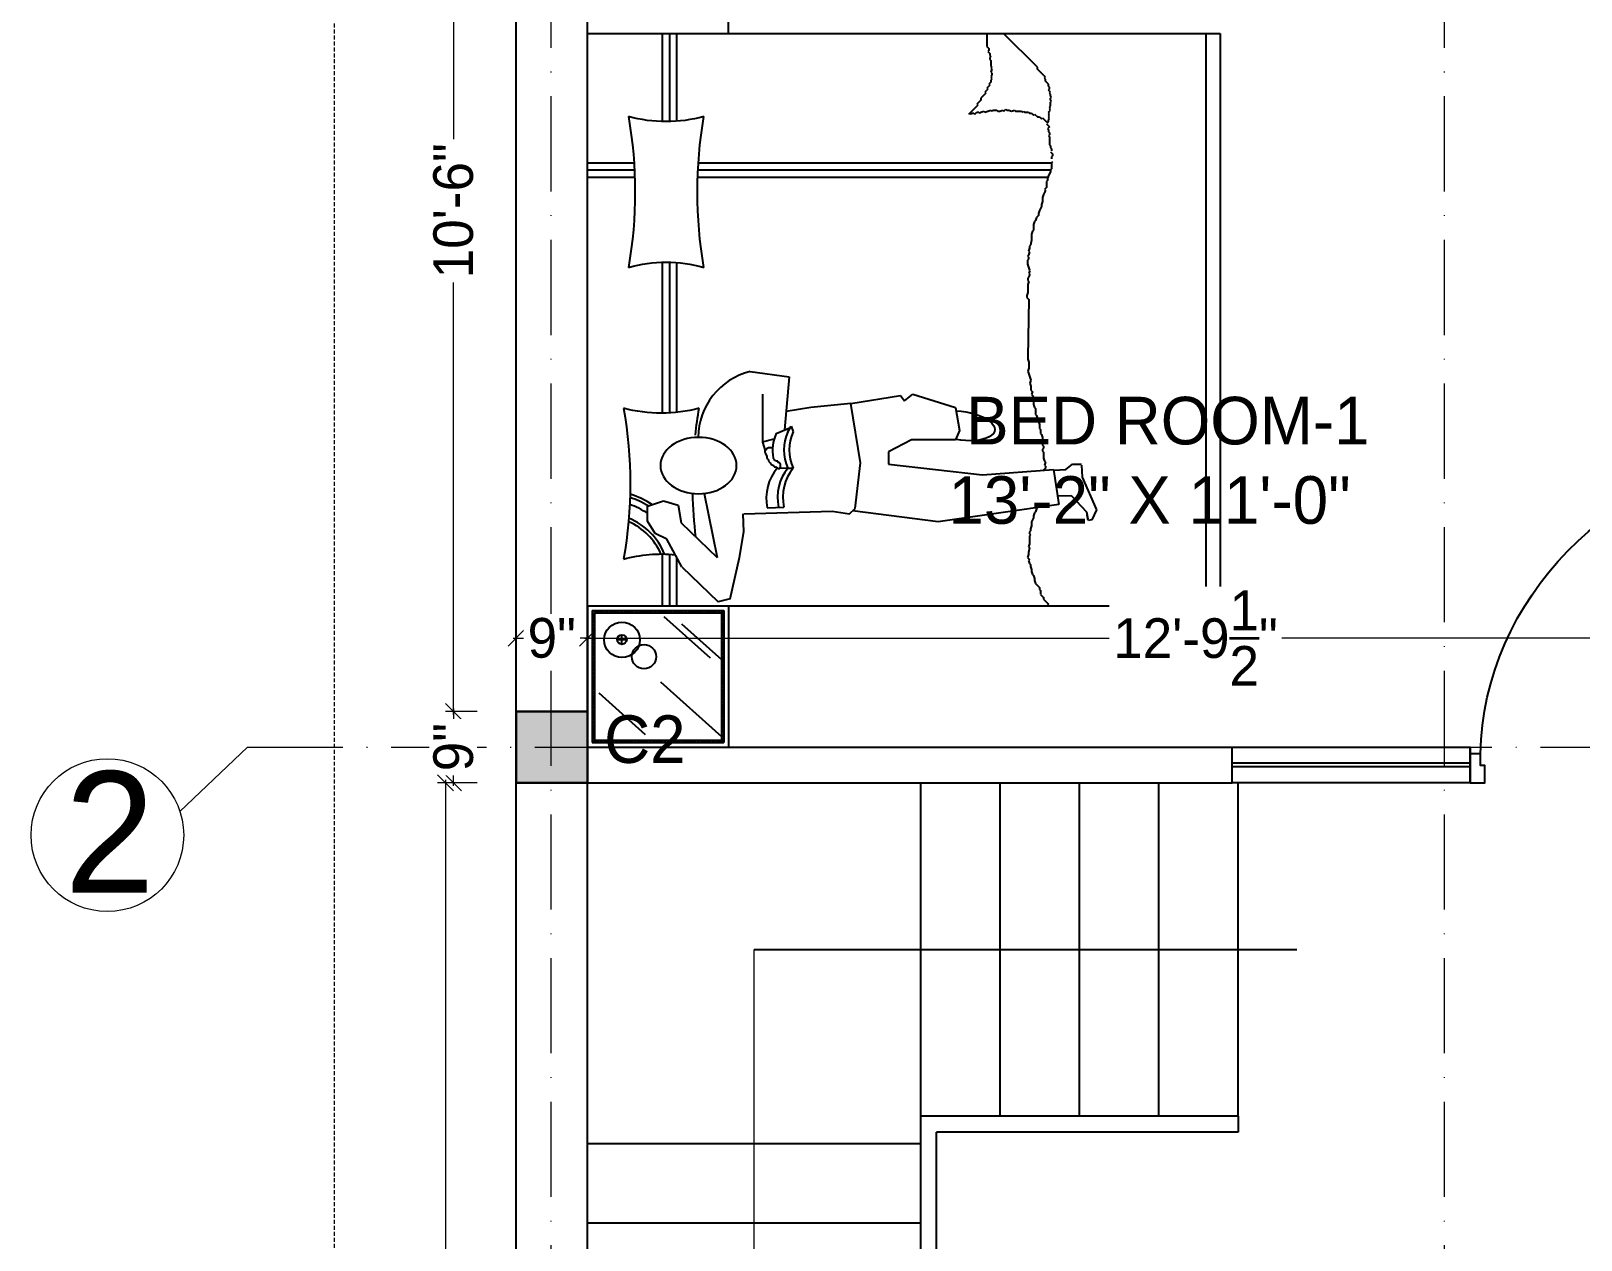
# Model space of a CAD drawing. Header units: millimetres. Extents: x -6808 to 215771, y -89660 to -16303.
# Drawn here: x 91790.1 to 91985.4, y -54042.7 to -53890.4 of the extents above; entities that cross this region are included whole.
import ezdxf

# ---------------------------------------------------------------- set-up
doc = ezdxf.new("R2010")
doc.units = ezdxf.units.MM
doc.header["$PDMODE"] = 35
doc.linetypes.add('ACAD_ISO10W100', pattern=[18, 12, -3, 0, -3])
doc.linetypes.add('DASHED', pattern=[0.75, 0.5, -0.25])
doc.layers.get('0').update_dxf_attribs({"color": 8})
for name, color, linetype, lineweight in [('col.center', 5, 'ACAD_ISO10W100', 15), ('column', 5, 'Continuous', 30), ('wall', 7, 'Continuous', 35)]:
    doc.layers.add(name, color=color, linetype=linetype, lineweight=lineweight)
doc.layers.add('NET 01', color=8, linetype='Continuous')
doc.styles.add('SAJ', font='eurr____.ttf')
doc.dimstyles.new('SAJ', dxfattribs={"dimtxt": 5, "dimasz": 2, "dimexe": 1, "dimexo": 1, "dimgap": 0.09375, "dimtad": 0, "dimdec": 1, "dimzin": 0, "dimdsep": 46, "dimlunit": 4, "dimtxsty": 'SAJ', "dimblk": 'OBLIQUE', "dimcen": 0.125, "dimdle": 0.375, "dimadec": 0, "dimazin": 0, "dimtfac": 1, "dimtdec": 1, "dimtofl": 0, "dimtmove": 0, "dimatfit": 3, "dimldrblk": 'OBLIQUE', "dimfxl": 1, "dimtolj": 1, "dimtzin": 0, "dimlwd": 5, "dimlwe": 5, "dimarcsym": 1})

# ---------------------------------------------------------------- blocks, each defined once
blk = doc.blocks.new('_Oblique')
at = {"color": 0, "linetype": 'ByBlock', "lineweight": -2}
blk.add_line((-0.5, -0.5), (0.5, 0.5), dxfattribs=at)
blk = doc.blocks.new('*D2170')
at = {"color": 0, "linetype": 'DASHED', "lineweight": 5, "transparency": 16777216}
for p, q in [((91850.19, -53841.1), (91827.26, -53841.1)), ((91828.26, -53840.72), (91828.26, -54072.13)), ((91828.26, -54321.47), (91828.26, -54090.07)), ((91850.19, -54321.1), (91827.26, -54321.1))]:
    blk.add_line(p, q, dxfattribs=at)
at = {"layer": 'Defpoints', "color": 0, "transparency": 16777216}
for p in [(91851.19, -53841.1), (91828.26, -54321.1), (91851.19, -54321.1)]:
    blk.add_point(p, dxfattribs=at)
at = {"color": 0, "lineweight": 5, "transparency": 16777216, "xscale": 2, "yscale": 2, "zscale": 2}
for p, rotation in [((91828.26, -53841.1), 90), ((91828.26, -54321.1), 270)]:
    blk.add_blockref('_Oblique', p, dxfattribs=dict(at, rotation=rotation))
at = {"color": 0, "transparency": 16777216, "insert": (91828.26, -54081.1), "char_height": 12, "attachment_point": 5, "rotation": 90, "style": 'SAJ'}
blk.add_mtext("\\A1;40'", dxfattribs=at)
blk = doc.blocks.new('QEWFWE')
at = {"layer": 'NET 01'}
for p, q in [((238503.45, 15011.85), (238503.45, 15015.77)), ((238503.45, 15015.77), (238505.41, 15015.77)), ((238503.98, 15015.77), (238503.98, 15011.85)), ((238503.98, 15011.85), (238503.45, 15011.85)), ((238503.45, 15011.85), (238503.45, 14988.32)), ((238503.98, 14988.32), (238503.98, 15011.85)), ((238503.45, 14988.32), (238503.45, 14984.4)), ((238503.98, 14988.32), (238503.45, 14988.32)), ((238503.98, 14984.4), (238503.98, 14988.32)), ((238503.45, 14984.4), (238503.98, 14984.4))]:
    blk.add_line(p, q, dxfattribs=at)
for points in [[(238503.45, 14984.4), (238502.4, 14984.4), (238502.4, 14981.4), (238503.9, 14981.4), (238503.9, 14982.9), (238503.9, 14983.2), (238503.45, 14983.2)], [(238536.02, 14984.4), (238537.07, 14984.4), (238537.07, 14981.4), (238535.57, 14981.4), (238535.57, 14982.9), (238535.57, 14983.2), (238536.02, 14983.2)]]:
    blk.add_lwpolyline(points, close=True, dxfattribs=at)
blk.add_ellipse((238504.18, 14985.62), major_axis=(-29.27, 13.54), ratio=0.925766, start_param=-2.718612, end_param=-1.204625, dxfattribs=at)
blk = doc.blocks.new('C222')
at = {"layer": 'column'}
blk.add_hatch(color=256, dxfattribs=at).paths.add_polyline_path([(93213.15, -54727.01), (93213.15, -54718.01), (93204.15, -54718.01), (93204.15, -54727.01)])
for p, q in [((93204.15, -54727.01), (93204.15, -54718.01)), ((93204.15, -54718.01), (93213.15, -54718.01)), ((93213.15, -54718.01), (93213.15, -54727.01)), ((93213.15, -54727.01), (93204.15, -54727.01))]:
    blk.add_line(p, q, dxfattribs=at)
blk = doc.blocks.new('*X398')
at = {"color": 0}
for p, q in [((221.8465, 124.1881), (221.8607, 124.2023)), ((221.8465, 124.1935), (221.8554, 124.2023)), ((221.8465, 124.1775), (221.8565, 124.1875)), ((221.8465, 124.1722), (221.8565, 124.1822)), ((221.8613, 124.1923), (221.8713, 124.2023)), ((221.8666, 124.1923), (221.8766, 124.2023)), ((221.8772, 124.1923), (221.8872, 124.2023)), ((221.8825, 124.1923), (221.8925, 124.2023)), ((221.8931, 124.1923), (221.9031, 124.2023)), ((221.8984, 124.1923), (221.9084, 124.2023)), ((221.9091, 124.1923), (221.9191, 124.2023)), ((221.9144, 124.1923), (221.9244, 124.2023)), ((221.925, 124.1923), (221.935, 124.2023)), ((221.9303, 124.1923), (221.9403, 124.2023)), ((221.9409, 124.1923), (221.9509, 124.2023)), ((221.9462, 124.1923), (221.9562, 124.2023)), ((221.9568, 124.1923), (221.9668, 124.2023)), ((221.9621, 124.1923), (221.9721, 124.2023)), ((221.9727, 124.1923), (221.9827, 124.2023)), ((221.978, 124.1923), (221.988, 124.2023)), ((221.9886, 124.1923), (221.9986, 124.2023)), ((221.9939, 124.1923), (222.0039, 124.2023)), ((222.0045, 124.1923), (222.0145, 124.2023)), ((222.0098, 124.1923), (222.0198, 124.2023)), ((222.0204, 124.1923), (222.0304, 124.2023)), ((222.0257, 124.1923), (222.0357, 124.2023)), ((222.0363, 124.1923), (222.0463, 124.2023)), ((222.0416, 124.1923), (222.0516, 124.2023)), ((222.0522, 124.1923), (222.0622, 124.2023)), ((222.0575, 124.1923), (222.0675, 124.2023)), ((222.0682, 124.1923), (222.0782, 124.2023)), ((222.0735, 124.1923), (222.0835, 124.2023)), ((222.0841, 124.1923), (222.0941, 124.2023)), ((222.0894, 124.1923), (222.0994, 124.2023)), ((222.1, 124.1923), (222.11, 124.2023)), ((222.1053, 124.1923), (222.1153, 124.2023)), ((222.1159, 124.1923), (222.1259, 124.2023)), ((222.1212, 124.1923), (222.1312, 124.2023)), ((222.1318, 124.1923), (222.1418, 124.2023)), ((222.1371, 124.1923), (222.1471, 124.2023)), ((222.1477, 124.1923), (222.1577, 124.2023)), ((222.153, 124.1923), (222.163, 124.2023)), ((222.1636, 124.1923), (222.1736, 124.2023)), ((222.1689, 124.1923), (222.1789, 124.2023)), ((222.1795, 124.1923), (222.1895, 124.2023)), ((222.1848, 124.1923), (222.1948, 124.2023)), ((222.1954, 124.1923), (222.2054, 124.2023)), ((222.2007, 124.1923), (222.2107, 124.2023)), ((222.2113, 124.1923), (222.2213, 124.2023)), ((222.2166, 124.1923), (222.2266, 124.2023)), ((222.2272, 124.1923), (222.2372, 124.2023)), ((222.2326, 124.1923), (222.2426, 124.2023)), ((222.2432, 124.1923), (222.2532, 124.2023)), ((222.2485, 124.1923), (222.2585, 124.2023)), ((222.2591, 124.1923), (222.2691, 124.2023)), ((222.2644, 124.1923), (222.2744, 124.2023)), ((222.275, 124.1923), (222.285, 124.2023)), ((222.2803, 124.1923), (222.2903, 124.2023)), ((222.2909, 124.1923), (222.3009, 124.2023)), ((222.2962, 124.1923), (222.3062, 124.2023)), ((222.3068, 124.1923), (222.3168, 124.2023)), ((222.3121, 124.1923), (222.3221, 124.2023)), ((222.3227, 124.1923), (222.3327, 124.2023)), ((222.328, 124.1923), (222.338, 124.2023)), ((222.3386, 124.1923), (222.3486, 124.2023)), ((222.3439, 124.1923), (222.3539, 124.2023)), ((222.3545, 124.1923), (222.3645, 124.2023)), ((222.3598, 124.1923), (222.3698, 124.2023)), ((222.3704, 124.1923), (222.3804, 124.2023)), ((222.3757, 124.1923), (222.3857, 124.2023)), ((222.3863, 124.1923), (222.3963, 124.2023)), ((222.3917, 124.1923), (222.4017, 124.2023)), ((222.3965, 124.1866), (222.4065, 124.1966)), ((222.3965, 124.1813), (222.4065, 124.1913)), ((222.3965, 124.1707), (222.4065, 124.1807)), ((222.3965, 124.1654), (222.4065, 124.1754)), ((221.8465, 124.1616), (221.8565, 124.1716)), ((221.8465, 124.1563), (221.8565, 124.1663)), ((221.8465, 124.1457), (221.8565, 124.1557)), ((221.8465, 124.1404), (221.8565, 124.1504)), ((221.8465, 124.1298), (221.8565, 124.1398)), ((221.8465, 124.1245), (221.8565, 124.1345)), ((221.8465, 124.1139), (221.8565, 124.1239)), ((221.8465, 124.1086), (221.8565, 124.1186)), ((222.3965, 124.1548), (222.4065, 124.1648)), ((222.3965, 124.1495), (222.4065, 124.1595)), ((222.3965, 124.1389), (222.4065, 124.1489)), ((222.3965, 124.1336), (222.4065, 124.1436)), ((222.3965, 124.123), (222.4065, 124.133)), ((222.3965, 124.1177), (222.4065, 124.1277)), ((222.3965, 124.1071), (222.4065, 124.1171)), ((222.3965, 124.1018), (222.4065, 124.1118)), ((221.8465, 124.098), (221.8565, 124.108)), ((221.8465, 124.0927), (221.8565, 124.1027)), ((221.8465, 124.0821), (221.8565, 124.0921)), ((221.8465, 124.0768), (221.8565, 124.0868)), ((221.8465, 124.0662), (221.8565, 124.0762)), ((221.8465, 124.0609), (221.8565, 124.0709)), ((221.8465, 124.0503), (221.8565, 124.0603)), ((221.8465, 124.045), (221.8565, 124.055)), ((221.8465, 124.0344), (221.8565, 124.0444)), ((222.3965, 124.0911), (222.4065, 124.1011)), ((222.3965, 124.0858), (222.4065, 124.0958)), ((222.3965, 124.0752), (222.4065, 124.0852)), ((222.3965, 124.0699), (222.4065, 124.0799)), ((222.3965, 124.0593), (222.4065, 124.0693)), ((222.3965, 124.054), (222.4065, 124.064)), ((222.3965, 124.0434), (222.4065, 124.0534)), ((222.3965, 124.0381), (222.4065, 124.0481)), ((221.8465, 124.029), (221.8565, 124.039)), ((221.8465, 124.0184), (221.8565, 124.0284)), ((221.8465, 124.0131), (221.8565, 124.0231)), ((221.8465, 124.0025), (221.8565, 124.0125)), ((221.8465, 123.9972), (221.8565, 124.0072)), ((221.8465, 123.9866), (221.8565, 123.9966)), ((221.8465, 123.9813), (221.8565, 123.9913)), ((221.8465, 123.9707), (221.8565, 123.9807)), ((222.3965, 124.0275), (222.4065, 124.0375)), ((222.3965, 124.0222), (222.4065, 124.0322)), ((222.3965, 124.0116), (222.4065, 124.0216)), ((222.3965, 124.0063), (222.4065, 124.0163)), ((222.3965, 123.9957), (222.4065, 124.0057)), ((222.3965, 123.9904), (222.4065, 124.0004)), ((222.3965, 123.9798), (222.4065, 123.9898)), ((222.3965, 123.9745), (222.4065, 123.9845)), ((221.8465, 123.9654), (221.8565, 123.9754)), ((221.8465, 123.9548), (221.8565, 123.9648)), ((221.8465, 123.9495), (221.8565, 123.9595)), ((221.8465, 123.9389), (221.8565, 123.9489)), ((221.8465, 123.9336), (221.8565, 123.9436)), ((221.8465, 123.923), (221.8565, 123.933)), ((221.8465, 123.9177), (221.8565, 123.9277)), ((221.8465, 123.9071), (221.8565, 123.9171)), ((221.8465, 123.9018), (221.8565, 123.9118)), ((222.3965, 123.9639), (222.4065, 123.9739)), ((222.3965, 123.9586), (222.4065, 123.9686)), ((222.3965, 123.948), (222.4065, 123.958)), ((222.3965, 123.9427), (222.4065, 123.9527)), ((222.3965, 123.932), (222.4065, 123.942)), ((222.3965, 123.9267), (222.4065, 123.9367)), ((222.3965, 123.9161), (222.4065, 123.9261)), ((222.3965, 123.9108), (222.4065, 123.9208)), ((221.8465, 123.8912), (221.8565, 123.9012)), ((221.8465, 123.8859), (221.8565, 123.8959)), ((221.8465, 123.8753), (221.8565, 123.8853)), ((221.8465, 123.8699), (221.8565, 123.8799)), ((221.8465, 123.8593), (221.8565, 123.8693)), ((221.8465, 123.854), (221.8565, 123.864)), ((221.8465, 123.8434), (221.8565, 123.8534)), ((221.8465, 123.8381), (221.8565, 123.8481)), ((222.3965, 123.9002), (222.4065, 123.9102)), ((222.3965, 123.8949), (222.4065, 123.9049)), ((222.3965, 123.8843), (222.4065, 123.8943)), ((222.3965, 123.879), (222.4065, 123.889)), ((222.3965, 123.8684), (222.4065, 123.8784)), ((222.3965, 123.8631), (222.4065, 123.8731)), ((222.3965, 123.8525), (222.4065, 123.8625)), ((222.3965, 123.8472), (222.4065, 123.8572)), ((222.3965, 123.8366), (222.4065, 123.8466)), ((221.8465, 123.8275), (221.8565, 123.8375)), ((221.8465, 123.8222), (221.8565, 123.8322)), ((221.8465, 123.8116), (221.8565, 123.8216)), ((221.8465, 123.8063), (221.8565, 123.8163)), ((221.8465, 123.7957), (221.8565, 123.8057)), ((221.8465, 123.7904), (221.8565, 123.8004)), ((221.8465, 123.7798), (221.8565, 123.7898)), ((221.8465, 123.7745), (221.8565, 123.7845)), ((222.3965, 123.8313), (222.4065, 123.8413)), ((222.3965, 123.8207), (222.4065, 123.8307)), ((222.3965, 123.8154), (222.4065, 123.8254)), ((222.3965, 123.8048), (222.4065, 123.8148)), ((222.3965, 123.7995), (222.4065, 123.8095)), ((222.3965, 123.7889), (222.4065, 123.7989)), ((222.3965, 123.7836), (222.4065, 123.7936)), ((222.3965, 123.7729), (222.4065, 123.7829)), ((221.8465, 123.7639), (221.8565, 123.7739)), ((221.8465, 123.7586), (221.8565, 123.7686)), ((221.8465, 123.748), (221.8565, 123.758)), ((221.8465, 123.7427), (221.8565, 123.7527)), ((221.8465, 123.7321), (221.8565, 123.7421)), ((221.8465, 123.7268), (221.8565, 123.7368)), ((221.8465, 123.7162), (221.8565, 123.7262)), ((221.8465, 123.7109), (221.8565, 123.7209)), ((222.3965, 123.7676), (222.4065, 123.7776)), ((222.3965, 123.757), (222.4065, 123.767)), ((222.3965, 123.7517), (222.4065, 123.7617)), ((222.3965, 123.7411), (222.4065, 123.7511)), ((222.3965, 123.7358), (222.4065, 123.7458)), ((222.3965, 123.7252), (222.4065, 123.7352)), ((222.3965, 123.7199), (222.4065, 123.7299)), ((222.3965, 123.7093), (222.4065, 123.7193)), ((222.3965, 123.704), (222.4065, 123.714)), ((221.8465, 123.7002), (221.8565, 123.7102)), ((221.8465, 123.6949), (221.8565, 123.7049)), ((221.8465, 123.6843), (221.8565, 123.6943)), ((221.8465, 123.679), (221.8565, 123.689)), ((221.8465, 123.6684), (221.8565, 123.6784)), ((221.8465, 123.6631), (221.8565, 123.6731)), ((221.8465, 123.6525), (221.8565, 123.6625)), ((221.8465, 123.6472), (221.8565, 123.6572)), ((221.8523, 123.6423), (221.8623, 123.6523)), ((221.8576, 123.6423), (221.8676, 123.6523)), ((221.8682, 123.6423), (221.8782, 123.6523)), ((221.8735, 123.6423), (221.8835, 123.6523)), ((221.8841, 123.6423), (221.8941, 123.6523)), ((221.8894, 123.6423), (221.8994, 123.6523)), ((221.9, 123.6423), (221.91, 123.6523)), ((221.9053, 123.6423), (221.9153, 123.6523)), ((221.9159, 123.6423), (221.9259, 123.6523)), ((221.9212, 123.6423), (221.9312, 123.6523)), ((221.9318, 123.6423), (221.9418, 123.6523)), ((221.9371, 123.6423), (221.9471, 123.6523)), ((221.9477, 123.6423), (221.9577, 123.6523)), ((221.953, 123.6423), (221.963, 123.6523)), ((221.9636, 123.6423), (221.9736, 123.6523)), ((221.9689, 123.6423), (221.9789, 123.6523)), ((221.9795, 123.6423), (221.9895, 123.6523)), ((221.9848, 123.6423), (221.9948, 123.6523)), ((221.9954, 123.6423), (222.0054, 123.6523)), ((222.0008, 123.6423), (222.0108, 123.6523)), ((222.0114, 123.6423), (222.0214, 123.6523)), ((222.0167, 123.6423), (222.0267, 123.6523)), ((222.0273, 123.6423), (222.0373, 123.6523)), ((222.0326, 123.6423), (222.0426, 123.6523)), ((222.0432, 123.6423), (222.0532, 123.6523)), ((222.0485, 123.6423), (222.0585, 123.6523)), ((222.0591, 123.6423), (222.0691, 123.6523)), ((222.0644, 123.6423), (222.0744, 123.6523)), ((222.075, 123.6423), (222.085, 123.6523)), ((222.0803, 123.6423), (222.0903, 123.6523)), ((222.0909, 123.6423), (222.1009, 123.6523)), ((222.0962, 123.6423), (222.1062, 123.6523)), ((222.1068, 123.6423), (222.1168, 123.6523)), ((222.1121, 123.6423), (222.1221, 123.6523)), ((222.1227, 123.6423), (222.1327, 123.6523)), ((222.128, 123.6423), (222.138, 123.6523)), ((222.1386, 123.6423), (222.1486, 123.6523)), ((222.1439, 123.6423), (222.1539, 123.6523)), ((222.1545, 123.6423), (222.1645, 123.6523)), ((222.1599, 123.6423), (222.1699, 123.6523)), ((222.1705, 123.6423), (222.1805, 123.6523)), ((222.1758, 123.6423), (222.1858, 123.6523)), ((222.1864, 123.6423), (222.1964, 123.6523)), ((222.1917, 123.6423), (222.2017, 123.6523)), ((222.2023, 123.6423), (222.2123, 123.6523)), ((222.2076, 123.6423), (222.2176, 123.6523)), ((222.2182, 123.6423), (222.2282, 123.6523)), ((222.2235, 123.6423), (222.2335, 123.6523)), ((222.2341, 123.6423), (222.2441, 123.6523)), ((222.2394, 123.6423), (222.2494, 123.6523)), ((222.25, 123.6423), (222.26, 123.6523)), ((222.2553, 123.6423), (222.2653, 123.6523)), ((222.2659, 123.6423), (222.2759, 123.6523)), ((222.2712, 123.6423), (222.2812, 123.6523)), ((222.2818, 123.6423), (222.2918, 123.6523)), ((222.2871, 123.6423), (222.2971, 123.6523)), ((222.2977, 123.6423), (222.3077, 123.6523)), ((222.303, 123.6423), (222.313, 123.6523)), ((222.3136, 123.6423), (222.3236, 123.6523)), ((222.3189, 123.6423), (222.3289, 123.6523)), ((222.3296, 123.6423), (222.3396, 123.6523)), ((222.3349, 123.6423), (222.3449, 123.6523)), ((222.3455, 123.6423), (222.3555, 123.6523)), ((222.3508, 123.6423), (222.3608, 123.6523)), ((222.3614, 123.6423), (222.3714, 123.6523)), ((222.3667, 123.6423), (222.3767, 123.6523)), ((222.3773, 123.6423), (222.3873, 123.6523)), ((222.3826, 123.6423), (222.3926, 123.6523)), ((222.3932, 123.6423), (222.4065, 123.6557)), ((222.3965, 123.6934), (222.4065, 123.7034)), ((222.3965, 123.6881), (222.4065, 123.6981)), ((222.3965, 123.6775), (222.4065, 123.6875)), ((222.3965, 123.6722), (222.4065, 123.6822)), ((222.3965, 123.6616), (222.4065, 123.6716)), ((222.3965, 123.6563), (222.4065, 123.6663)), ((222.3985, 123.6423), (222.4065, 123.6504))]:
    blk.add_line(p, q, dxfattribs=at)
blk = doc.blocks.new('*D2201')
at = {"layer": 'Defpoints', "color": 0, "transparency": 16777216}
for p in [(91852.77, -53849.96), (91843.3, -53976.14), (91852.77, -53976.14)]:
    blk.add_point(p, dxfattribs=at)
at = {"layer": 'wall', "color": 0, "lineweight": 5, "transparency": 16777216}
for p, q in [((91846.3, -53849.96), (91842.3, -53849.96)), ((91843.3, -53849.58), (91843.3, -53905.76)), ((91843.3, -53976.51), (91843.3, -53920.33)), ((91846.3, -53976.14), (91842.3, -53976.14))]:
    blk.add_line(p, q, dxfattribs=at)
at = {"layer": 'wall', "color": 0, "lineweight": 5, "transparency": 16777216, "xscale": 2, "yscale": 2, "zscale": 2}
for p, rotation in [((91843.3, -53849.96), 90), ((91843.3, -53976.14), 270)]:
    blk.add_blockref('_Oblique', p, dxfattribs=dict(at, rotation=rotation))
at = {"layer": 'wall', "color": 0, "transparency": 16777216, "insert": (91843.3, -53913.05), "char_height": 5, "attachment_point": 5, "rotation": 90, "style": 'SAJ', "bg_fill": 3, "box_fill_scale": 1.1, "bg_fill_color": 256, "bg_fill_true_color": 13158600, "bg_fill_transparency": 0}
blk.add_mtext('\\A1;10\'-6"', dxfattribs=at)
blk = doc.blocks.new('*D2202')
at = {"layer": 'Defpoints', "color": 0, "transparency": 16777216}
for p in [(91851.19, -53976.14), (91851.19, -53985.14)]:
    blk.add_point(p, dxfattribs=at)
at = {"layer": 'wall', "color": 0, "lineweight": 5, "transparency": 16777216}
for p, q in [((91846.3, -53976.14), (91842.3, -53976.14)), ((91843.3, -53975.76), (91843.3, -53978.16)), ((91843.3, -53985.51), (91843.3, -53983.11)), ((91846.3, -53985.14), (91842.3, -53985.14))]:
    blk.add_line(p, q, dxfattribs=at)
at = {"layer": 'wall', "color": 0, "lineweight": 5, "transparency": 16777216, "xscale": 2, "yscale": 2, "zscale": 2}
for p, rotation in [((91843.3, -53976.14), 90), ((91843.3, -53985.14), 270)]:
    blk.add_blockref('_Oblique', p, dxfattribs=dict(at, rotation=rotation))
at = {"layer": 'wall', "color": 0, "transparency": 16777216, "insert": (91843.3, -53980.64), "char_height": 5, "attachment_point": 5, "rotation": 90, "style": 'SAJ', "bg_fill": 3, "box_fill_scale": 1.1, "bg_fill_color": 256, "bg_fill_true_color": 13158600, "bg_fill_transparency": 0}
blk.add_mtext('\\A1;9"', dxfattribs=at)
at = {"layer": 'Defpoints', "color": 0, "transparency": 16777216}
blk.add_point((91843.3, -53985.14), dxfattribs=at)
blk = doc.blocks.new('*D2203')
at = {"layer": 'Defpoints', "color": 0, "transparency": 16777216}
for p in [(91851.19, -53985.14), (91842.3, -54145.64), (91851.19, -54145.64)]:
    blk.add_point(p, dxfattribs=at)
at = {"layer": 'wall', "color": 0, "lineweight": 5, "transparency": 16777216}
for p, q in [((91842.3, -53984.76), (91842.3, -54056.29)), ((91845.3, -53985.14), (91841.3, -53985.14)), ((91842.3, -54146.01), (91842.3, -54074.48)), ((91845.3, -54145.64), (91841.3, -54145.64))]:
    blk.add_line(p, q, dxfattribs=at)
at = {"layer": 'wall', "color": 0, "lineweight": 5, "transparency": 16777216, "xscale": 2, "yscale": 2, "zscale": 2}
for p, rotation in [((91842.3, -53985.14), 90), ((91842.3, -54145.64), 270)]:
    blk.add_blockref('_Oblique', p, dxfattribs=dict(at, rotation=rotation))
at = {"layer": 'wall', "color": 0, "transparency": 16777216, "insert": (91842.3, -54065.39), "char_height": 5, "attachment_point": 5, "rotation": 90, "style": 'SAJ', "bg_fill": 3, "box_fill_scale": 1.1, "bg_fill_color": 256, "bg_fill_true_color": 13158600, "bg_fill_transparency": 0}
blk.add_mtext('\\A1;13\'-4{\\H1x;\\S1/2;}"', dxfattribs=at)
blk = doc.blocks.new('*D2221')
at = {"layer": 'Defpoints', "color": 0, "transparency": 16777216}
for p in [(91851.19, -53976.14), (91860.19, -53976.14)]:
    blk.add_point(p, dxfattribs=at)
at = {"layer": 'wall', "color": 0, "lineweight": 5, "transparency": 16777216}
for p, q in [((91850.81, -53966.9), (91853.22, -53966.9)), ((91851.19, -53969.9), (91851.19, -53965.9)), ((91860.56, -53966.9), (91858.16, -53966.9)), ((91860.19, -53969.9), (91860.19, -53965.9))]:
    blk.add_line(p, q, dxfattribs=at)
at = {"layer": 'wall', "color": 0, "lineweight": 5, "transparency": 16777216, "xscale": 2, "yscale": 2, "zscale": 2, "rotation": 180}
blk.add_blockref('_Oblique', (91851.19, -53966.9), dxfattribs=at)
at = {"layer": 'wall', "color": 0, "lineweight": 5, "transparency": 16777216, "xscale": 2, "yscale": 2, "zscale": 2}
blk.add_blockref('_Oblique', (91860.19, -53966.9), dxfattribs=at)
at = {"layer": 'wall', "color": 0, "transparency": 16777216, "insert": (91855.69, -53966.9), "char_height": 5, "attachment_point": 5, "style": 'SAJ', "bg_fill": 3, "box_fill_scale": 1.1, "bg_fill_color": 256, "bg_fill_true_color": 13158600, "bg_fill_transparency": 0}
blk.add_mtext('\\A1;9"', dxfattribs=at)
at = {"layer": 'Defpoints', "color": 0, "transparency": 16777216}
blk.add_point((91860.19, -53966.9), dxfattribs=at)
blk = doc.blocks.new('*D2222')
at = {"layer": 'Defpoints', "color": 0, "transparency": 16777216}
for p in [(92013.44, -53966.9), (91860.19, -53976.14), (92013.44, -53976.14)]:
    blk.add_point(p, dxfattribs=at)
at = {"layer": 'wall', "color": 0, "lineweight": 5, "transparency": 16777216}
for p, q in [((91859.81, -53966.9), (91927.72, -53966.9)), ((91860.19, -53969.9), (91860.19, -53965.9)), ((92013.81, -53966.9), (91945.91, -53966.9)), ((92013.44, -53969.9), (92013.44, -53965.9))]:
    blk.add_line(p, q, dxfattribs=at)
at = {"layer": 'wall', "color": 0, "lineweight": 5, "transparency": 16777216, "xscale": 2, "yscale": 2, "zscale": 2, "rotation": 180}
blk.add_blockref('_Oblique', (91860.19, -53966.9), dxfattribs=at)
at = {"layer": 'wall', "color": 0, "lineweight": 5, "transparency": 16777216, "xscale": 2, "yscale": 2, "zscale": 2}
blk.add_blockref('_Oblique', (92013.44, -53966.9), dxfattribs=at)
at = {"layer": 'wall', "color": 0, "transparency": 16777216, "insert": (91936.81, -53966.9), "char_height": 5, "attachment_point": 5, "style": 'SAJ', "bg_fill": 3, "box_fill_scale": 1.1, "bg_fill_color": 256, "bg_fill_true_color": 13158600, "bg_fill_transparency": 0}
blk.add_mtext('\\A1;12\'-9{\\H1x;\\S1/2;}"', dxfattribs=at)

msp = doc.modelspace()

# ---------------------------------------------------------------- linework, layer by layer
for p, q in [((91851.19, -54321.1), (91851.19, -53841.1)), ((91860.19, -54312.1), (91860.19, -53848.635)), ((91860.19, -53980.635), (91941.44, -53980.635)), ((91941.44, -53985.135), (91941.44, -53980.635)), ((91971.44, -53985.135), (91971.44, -53980.635)), ((91860.19, -53985.135), (91941.44, -53985.135)), ((91902.19, -54027.135), (91902.19, -53985.135)), ((91912.19, -54027.135), (91912.19, -53985.135)), ((91922.19, -54027.135), (91922.19, -53985.135)), ((91932.19, -54027.135), (91932.19, -53985.135)), ((91942.19, -54027.135), (91942.19, -53985.135)), ((91881.19, -54006.135), (91949.582, -54006.135)), ((91902.19, -54103.635), (91902.19, -54027.135)), ((91942.19, -54027.135), (91902.19, -54027.135)), ((91942.19, -54027.135), (91942.19, -54029.135)), ((91904.19, -54101.635), (91904.19, -54029.135)), ((91942.19, -54029.135), (91904.19, -54029.135)), ((91902.19, -54030.635), (91860.19, -54030.635)), ((91902.19, -54040.635), (91860.19, -54040.635))]:
    msp.add_line(p, q)
at = {"color": 22, "lineweight": 25}
msp.add_line((91860.19, -53890.698), (91860.19, -53872.909), dxfattribs=at)
at = {"color": 27, "lineweight": 25, "true_color": 0x834a26}
for p, q in [((91877.979, -53890.698), (91877.979, -53872.909)), ((91860.19, -53890.698), (91939.921, -53890.698)), ((91860.19, -53962.845), (91860.19, -53890.698)), ((91860.19, -53890.698), (91877.979, -53890.698)), ((91869.613, -53890.698), (91869.613, -53901.812)), ((91870.519, -53890.698), (91870.519, -53901.815)), ((91871.425, -53890.698), (91871.425, -53901.771)), ((91860.19, -53962.845), (91877.979, -53962.845)), ((91860.783, -53963.438), (91860.783, -53980.042)), ((91860.783, -53963.438), (91877.386, -53963.438)), ((91877.386, -53963.438), (91877.386, -53980.042)), ((91877.979, -53962.845), (91877.979, -53980.635)), ((91861.079, -53963.735), (91861.079, -53979.746)), ((91861.079, -53963.735), (91877.09, -53963.735)), ((91869.811, -53964.159), (91875.657, -53969.384)), ((91872.057, -53965.094), (91877.09, -53969.593)), ((91877.09, -53963.735), (91877.09, -53979.746)), ((91863.947, -53967.063), (91865.133, -53967.063)), ((91864.518, -53967.687), (91864.518, -53966.501)), ((91869.392, -53972.416), (91877.09, -53979.297)), ((91861.604, -53973.816), (91867.449, -53979.041)), ((91860.19, -53980.635), (91877.979, -53980.635)), ((91860.783, -53980.042), (91877.386, -53980.042)), ((91861.079, -53979.746), (91877.09, -53979.746))]:
    msp.add_line(p, q, dxfattribs=at)
at = {"color": 27, "ltscale": 50, "true_color": 0x834a26}
for p, q in [((91910.515, -53890.698), (91910.514, -53892.095)), ((91916.902, -53894.974), (91912.626, -53890.698)), ((91938.11, -53890.698), (91938.11, -53962.845)), ((91939.921, -53890.698), (91939.921, -53962.845)), ((91910.514, -53892.095), (91910.514, -53892.345)), ((91910.514, -53892.345), (91910.765, -53892.596)), ((91910.765, -53892.846), (91910.639, -53892.972)), ((91910.639, -53892.972), (91910.89, -53893.222)), ((91910.765, -53892.596), (91910.765, -53892.846)), ((91910.89, -53893.222), (91910.89, -53893.473)), ((91910.89, -53893.473), (91911.015, -53893.598)), ((91911.015, -53893.598), (91910.89, -53893.723)), ((91910.89, -53893.723), (91910.89, -53893.974)), ((91910.89, -53893.974), (91911.015, -53894.099)), ((91911.14, -53894.976), (91911.014, -53895.101)), ((91911.014, -53895.101), (91911.14, -53895.226)), ((91911.14, -53895.226), (91911.014, -53895.602)), ((91911.015, -53894.099), (91911.015, -53894.6)), ((91911.015, -53894.6), (91911.015, -53894.851)), ((91911.015, -53894.851), (91911.14, -53894.976)), ((91916.902, -53895.225), (91916.902, -53894.974)), ((91917.904, -53896.227), (91916.902, -53895.225)), ((91910.889, -53897.231), (91910.513, -53897.607)), ((91911.014, -53896.855), (91910.763, -53897.105)), ((91910.763, -53897.105), (91910.889, -53897.231)), ((91911.014, -53895.602), (91911.14, -53895.727)), ((91911.14, -53895.978), (91911.014, -53896.103)), ((91911.014, -53896.103), (91911.139, -53896.228)), ((91911.139, -53896.228), (91911.014, -53896.354)), ((91911.014, -53896.354), (91911.139, -53896.479)), ((91911.139, -53896.479), (91911.014, -53896.604)), ((91911.014, -53896.604), (91911.014, -53896.855)), ((91911.14, -53895.727), (91911.14, -53895.978)), ((91917.779, -53896.352), (91917.904, -53896.227)), ((91917.904, -53896.477), (91917.779, -53896.352)), ((91917.904, -53896.728), (91917.904, -53896.477)), ((91918.279, -53897.103), (91917.904, -53896.728)), ((91918.279, -53897.354), (91918.279, -53897.103)), ((91909.761, -53899.11), (91909.26, -53899.611)), ((91910.387, -53898.233), (91909.761, -53898.859)), ((91909.761, -53898.859), (91909.761, -53899.11)), ((91910.638, -53897.732), (91910.262, -53898.108)), ((91910.262, -53898.108), (91910.387, -53898.233)), ((91910.513, -53897.607), (91910.638, -53897.732)), ((91918.405, -53897.479), (91918.279, -53897.354)), ((91918.279, -53897.855), (91918.405, -53897.73)), ((91918.53, -53898.106), (91918.279, -53897.855)), ((91918.404, -53898.231), (91918.53, -53898.106)), ((91918.53, -53898.356), (91918.404, -53898.231)), ((91918.405, -53897.73), (91918.405, -53897.479)), ((91918.529, -53899.108), (91918.53, -53898.857)), ((91918.655, -53899.233), (91918.529, -53899.108)), ((91918.53, -53898.607), (91918.53, -53898.356)), ((91918.655, -53898.732), (91918.53, -53898.607)), ((91918.53, -53898.857), (91918.655, -53898.732)), ((91909.385, -53899.736), (91908.257, -53900.864)), ((91908.257, -53900.864), (91908.382, -53900.739)), ((91908.382, -53900.739), (91908.508, -53900.864)), ((91908.508, -53900.864), (91908.633, -53900.739)), ((91908.633, -53900.739), (91908.884, -53900.739)), ((91908.884, -53900.739), (91909.009, -53900.864)), ((91909.009, -53900.864), (91909.259, -53900.613)), ((91909.259, -53900.613), (91909.51, -53900.613)), ((91909.26, -53899.611), (91909.385, -53899.736)), ((91909.51, -53900.613), (91909.635, -53900.738)), ((91909.635, -53900.738), (91909.76, -53900.613)), ((91909.76, -53900.613), (91910.136, -53900.488)), ((91910.136, -53900.488), (91910.261, -53900.613)), ((91910.261, -53900.613), (91911.013, -53900.362)), ((91911.013, -53900.362), (91911.138, -53900.487)), ((91911.138, -53900.487), (91911.264, -53900.362)), ((91911.264, -53900.362), (91911.765, -53900.362)), ((91911.765, -53900.362), (91911.89, -53900.487)), ((91911.89, -53900.487), (91912.141, -53900.487)), ((91912.141, -53900.487), (91912.516, -53900.362)), ((91912.516, -53900.362), (91912.642, -53900.487)), ((91912.642, -53900.487), (91912.892, -53900.236)), ((91912.892, -53900.236), (91913.017, -53900.362)), ((91913.017, -53900.362), (91913.268, -53900.362)), ((91913.268, -53900.362), (91913.644, -53900.487)), ((91913.644, -53900.487), (91914.02, -53900.361)), ((91914.02, -53900.361), (91914.145, -53900.487)), ((91914.145, -53900.487), (91914.646, -53900.487)), ((91914.646, -53900.487), (91914.896, -53900.487)), ((91914.896, -53900.487), (91915.022, -53900.612)), ((91915.022, -53900.612), (91915.147, -53900.486)), ((91915.147, -53900.486), (91915.272, -53900.612)), ((91915.272, -53900.612), (91915.773, -53900.612)), ((91915.773, -53900.612), (91915.898, -53900.737)), ((91915.898, -53900.737), (91916.149, -53900.737)), ((91916.149, -53900.737), (91916.399, -53900.987)), ((91916.399, -53900.987), (91916.525, -53900.862)), ((91916.525, -53900.862), (91916.9, -53901.238)), ((91918.278, -53900.861), (91918.404, -53900.736)), ((91918.404, -53900.987), (91918.278, -53900.861)), ((91918.278, -53901.112), (91918.404, -53900.987)), ((91918.404, -53901.237), (91918.278, -53901.112)), ((91918.279, -53900.611), (91918.529, -53900.36)), ((91918.404, -53900.736), (91918.279, -53900.611)), ((91918.404, -53899.985), (91918.529, -53899.859)), ((91918.529, -53900.11), (91918.404, -53899.985)), ((91918.404, -53900.235), (91918.529, -53900.11)), ((91918.529, -53900.36), (91918.404, -53900.235)), ((91918.529, -53899.358), (91918.655, -53899.233)), ((91918.529, -53899.859), (91918.529, -53899.358)), ((91916.9, -53901.238), (91917.151, -53901.238)), ((91917.151, -53901.238), (91917.401, -53901.488)), ((91917.401, -53901.488), (91917.527, -53901.363)), ((91917.527, -53901.363), (91918.153, -53901.989)), ((91918.028, -53902.114), (91918.403, -53902.49)), ((91918.153, -53901.989), (91918.278, -53901.864)), ((91918.403, -53902.49), (91918.153, -53902.74)), ((91918.153, -53902.74), (91918.278, -53902.866)), ((91918.278, -53901.363), (91918.404, -53901.237)), ((91918.404, -53901.488), (91918.278, -53901.363)), ((91918.278, -53901.613), (91918.404, -53901.488)), ((91918.278, -53901.864), (91918.278, -53901.613)), ((91918.278, -53902.866), (91918.278, -53903.116)), ((91918.278, -53903.116), (91918.403, -53903.241)), ((91918.403, -53903.492), (91918.278, -53903.617)), ((91918.278, -53903.617), (91918.403, -53903.743)), ((91918.403, -53903.241), (91918.403, -53903.492)), ((91918.403, -53903.743), (91918.403, -53903.993)), ((91918.403, -53903.993), (91918.403, -53904.244)), ((91918.403, -53904.244), (91918.403, -53904.745)), ((91918.403, -53904.745), (91918.528, -53904.87)), ((91918.528, -53904.87), (91918.528, -53905.12)), ((91918.528, -53905.12), (91918.653, -53905.246)), ((91918.528, -53905.622), (91918.778, -53905.872)), ((91918.653, -53905.246), (91918.653, -53905.496)), ((91918.778, -53906.123), (91918.653, -53906.248)), ((91918.653, -53906.248), (91918.653, -53906.498)), ((91918.778, -53906.874), (91918.653, -53906.999)), ((91918.653, -53906.999), (91918.653, -53907.751)), ((91918.778, -53905.872), (91918.778, -53906.123)), ((91860.19, -53907.005), (91866.058, -53907.005)), ((91860.19, -53907.911), (91866.111, -53907.911)), ((91860.19, -53908.817), (91866.149, -53908.817)), ((91874.086, -53908.817), (91918.213, -53908.817)), ((91874.124, -53907.911), (91918.527, -53907.911)), ((91874.176, -53907.005), (91918.653, -53907.005)), ((91918.276, -53908.628), (91918.151, -53909.004)), ((91918.527, -53908.127), (91918.276, -53908.628)), ((91918.653, -53907.751), (91918.527, -53907.876)), ((91918.527, -53907.876), (91918.527, -53908.127)), ((91917.9, -53910.507), (91917.65, -53911.008)), ((91918.026, -53910.131), (91917.775, -53910.382)), ((91917.775, -53910.382), (91917.9, -53910.507)), ((91918.151, -53909.254), (91918.026, -53909.38)), ((91918.026, -53909.38), (91918.026, -53909.63)), ((91918.026, -53909.63), (91918.026, -53909.881)), ((91918.026, -53909.881), (91918.026, -53910.131)), ((91918.151, -53909.004), (91918.151, -53909.254)), ((91917.399, -53912.511), (91917.148, -53913.013)), ((91917.524, -53911.885), (91917.399, -53912.261)), ((91917.399, -53912.261), (91917.399, -53912.511)), ((91917.65, -53911.008), (91917.524, -53911.384)), ((91917.524, -53911.384), (91917.524, -53911.885)), ((91916.521, -53914.391), (91916.396, -53914.766)), ((91916.396, -53914.766), (91916.396, -53915.518)), ((91916.647, -53914.265), (91916.521, -53914.391)), ((91916.772, -53913.89), (91916.647, -53914.265)), ((91917.023, -53913.639), (91916.772, -53913.89)), ((91917.148, -53913.013), (91917.023, -53913.388)), ((91917.023, -53913.388), (91917.023, -53913.639)), ((91916.27, -53915.643), (91916.145, -53916.019)), ((91916.145, -53916.019), (91916.145, -53916.771)), ((91916.396, -53915.518), (91916.27, -53915.643)), ((91915.769, -53918.65), (91915.643, -53918.775)), ((91915.894, -53917.773), (91915.769, -53918.149)), ((91915.769, -53918.149), (91915.894, -53918.274)), ((91915.894, -53918.274), (91915.769, -53918.65)), ((91916.019, -53917.397), (91915.894, -53917.522)), ((91915.894, -53917.522), (91915.894, -53917.773)), ((91916.145, -53916.771), (91916.019, -53917.397)), ((91869.613, -53919.539), (91869.613, -53938.567)), ((91870.519, -53919.537), (91870.519, -53938.539)), ((91871.425, -53919.582), (91871.425, -53938.464)), ((91915.643, -53918.775), (91915.769, -53918.9)), ((91915.769, -53919.151), (91915.643, -53919.276)), ((91915.643, -53919.276), (91915.643, -53919.777)), ((91915.643, -53919.777), (91915.893, -53920.529)), ((91915.769, -53918.9), (91915.769, -53919.151)), ((91915.944, -53920.587), (91915.818, -53920.962)), ((91915.693, -53922.34), (91915.692, -53923.092)), ((91915.944, -53921.088), (91915.693, -53921.589)), ((91915.693, -53921.589), (91915.693, -53921.839)), ((91915.693, -53921.839), (91915.818, -53921.965)), ((91915.818, -53921.965), (91915.693, -53922.34)), ((91915.818, -53920.962), (91915.944, -53921.088)), ((91915.692, -53923.343), (91915.567, -53923.718)), ((91915.567, -53923.718), (91915.567, -53923.969)), ((91915.567, -53923.969), (91915.817, -53924.219)), ((91915.692, -53923.092), (91915.692, -53923.343)), ((91915.817, -53924.219), (91915.692, -53931.513)), ((91915.692, -53931.513), (91915.692, -53931.764)), ((91915.692, -53931.764), (91915.817, -53932.14)), ((91915.817, -53932.14), (91915.817, -53932.641)), ((91915.817, -53932.891), (91915.692, -53933.267)), ((91915.692, -53933.267), (91916.067, -53934.394)), ((91915.817, -53932.641), (91915.817, -53932.891)), ((91916.067, -53934.394), (91915.942, -53934.77)), ((91915.942, -53934.77), (91916.067, -53935.146)), ((91916.067, -53935.146), (91916.067, -53935.647)), ((91916.067, -53935.647), (91916.317, -53935.898)), ((91916.267, -53935.84), (91916.142, -53936.216)), ((91916.142, -53936.216), (91916.392, -53936.466)), ((91916.392, -53936.466), (91916.267, -53936.842)), ((91916.267, -53936.842), (91916.392, -53936.967)), ((91916.392, -53936.967), (91916.392, -53937.468)), ((91916.392, -53937.468), (91916.517, -53937.844)), ((91916.517, -53937.844), (91916.642, -53937.969)), ((91916.642, -53937.969), (91916.642, -53938.721)), ((91916.642, -53938.721), (91916.767, -53938.846)), ((91916.767, -53938.846), (91916.893, -53939.222)), ((91916.893, -53939.222), (91916.893, -53939.472)), ((91916.893, -53939.472), (91917.018, -53939.598)), ((91917.018, -53939.598), (91917.143, -53939.973)), ((91917.143, -53939.973), (91917.143, -53940.474)), ((91917.143, -53940.474), (91917.268, -53940.6)), ((91917.268, -53940.6), (91917.268, -53940.85)), ((91917.268, -53940.85), (91917.268, -53941.101)), ((91917.268, -53941.101), (91917.393, -53941.226)), ((91917.393, -53941.226), (91917.518, -53941.602)), ((91917.518, -53941.602), (91917.518, -53942.353)), ((91917.518, -53942.353), (91917.518, -53942.604)), ((91917.518, -53942.604), (91917.643, -53942.729)), ((91917.643, -53942.98), (91917.518, -53943.105)), ((91917.518, -53943.105), (91917.518, -53943.355)), ((91917.518, -53943.355), (91917.643, -53943.481)), ((91917.643, -53942.729), (91917.643, -53942.98)), ((91917.643, -53943.481), (91917.643, -53944.232)), ((91917.643, -53944.232), (91917.768, -53944.608)), ((91917.893, -53945.485), (91917.643, -53945.735)), ((91917.768, -53944.608), (91917.893, -53944.733)), ((91917.893, -53944.733), (91917.768, -53945.109)), ((91917.768, -53945.109), (91917.893, -53945.234)), ((91917.893, -53945.234), (91917.893, -53945.485)), ((91916.388, -53951.749), (91916.138, -53952.25)), ((91916.514, -53951.122), (91916.388, -53951.498)), ((91916.388, -53951.498), (91916.388, -53951.749)), ((91916.639, -53950.997), (91916.514, -53951.122)), ((91916.764, -53950.621), (91916.639, -53950.997)), ((91916.89, -53950.496), (91916.764, -53950.621)), ((91916.012, -53953.377), (91915.887, -53953.502)), ((91915.887, -53953.502), (91915.887, -53953.753)), ((91915.887, -53953.753), (91916.012, -53953.878)), ((91916.012, -53953.878), (91915.887, -53954.003)), ((91916.138, -53952.751), (91916.012, -53953.127)), ((91916.012, -53953.127), (91916.012, -53953.377)), ((91916.138, -53952.25), (91916.138, -53952.751)), ((91915.886, -53955.006), (91915.761, -53955.381)), ((91915.761, -53955.381), (91915.886, -53955.507)), ((91915.886, -53955.507), (91915.761, -53956.133)), ((91915.887, -53954.254), (91915.886, -53955.006)), ((91915.887, -53954.003), (91915.887, -53954.254)), ((91869.613, -53956.302), (91869.613, -53962.845)), ((91870.519, -53956.331), (91870.519, -53962.845)), ((91871.425, -53956.68), (91871.425, -53962.845)), ((91915.761, -53956.384), (91915.635, -53956.759)), ((91915.635, -53956.759), (91915.886, -53957.01)), ((91915.761, -53956.133), (91915.761, -53956.384)), ((91915.886, -53957.01), (91915.761, -53957.135)), ((91915.761, -53957.135), (91915.886, -53957.511)), ((91915.886, -53957.511), (91916.011, -53957.636)), ((91916.011, -53957.636), (91916.011, -53957.887)), ((91916.011, -53957.887), (91916.136, -53958.262)), ((91916.136, -53958.262), (91916.136, -53958.513)), ((91916.136, -53958.513), (91916.261, -53958.889)), ((91916.261, -53958.889), (91916.386, -53959.014)), ((91916.386, -53959.014), (91916.512, -53959.39)), ((91916.512, -53959.39), (91916.512, -53959.64)), ((91916.512, -53959.64), (91916.637, -53960.016)), ((91916.637, -53960.016), (91917.138, -53960.517)), ((91917.138, -53960.517), (91917.138, -53960.768)), ((91917.138, -53960.768), (91917.263, -53960.893)), ((91917.285, -53960.877), (91917.285, -53961.378)), ((91917.297, -53961.399), (91917.672, -53961.775)), ((91860.19, -53962.845), (91939.921, -53962.845)), ((91917.544, -53962.761), (91917.544, -53962.761)), ((91917.66, -53961.753), (91917.66, -53962.004)), ((91917.66, -53962.004), (91918.286, -53962.63)), ((91918.301, -53962.642), (91918.181, -53962.762))]:
    msp.add_line(p, q, dxfattribs=at)
at = {"ltscale": 0.5}
for p, q in [((91880.698, -53933.32), (91885.623, -53933.965)), ((91885.623, -53933.965), (91885.033, -53940.665)), ((91882.242, -53936.166), (91882.242, -53942.224)), ((91900.161, -53937.013), (91901.176, -53936.166)), ((91901.176, -53936.166), (91906.585, -53937.859)), ((91888.328, -53937.859), (91885.237, -53938.348)), ((91893.399, -53937.351), (91888.328, -53937.859)), ((91893.399, -53937.351), (91899.654, -53936.335)), ((91894.583, -53944.8), (91893.399, -53937.351)), ((91899.654, -53936.335), (91900.161, -53937.013)), ((91906.585, -53937.859), (91907.092, -53940.737)), ((91885.44, -53940.906), (91885.858, -53940.185)), ((91885.858, -53940.185), (91886.116, -53940.906)), ((91882.238, -53942.188), (91883.723, -53941.778)), ((91883.973, -53941.099), (91885.77, -53940.363)), ((91901.007, -53941.922), (91898.133, -53943.445)), ((91906.585, -53941.922), (91901.007, -53941.922)), ((91907.092, -53940.737), (91906.585, -53941.922)), ((91882.242, -53942.224), (91882.578, -53943.295)), ((91882.666, -53943.205), (91882.565, -53943.255)), ((91882.577, -53943.471), (91882.577, -53943.294)), ((91882.666, -53943.649), (91882.577, -53943.471)), ((91882.843, -53943.027), (91882.666, -53943.205)), ((91882.843, -53944.004), (91882.666, -53943.649)), ((91883.02, -53942.938), (91882.843, -53943.027)), ((91882.843, -53944.182), (91882.843, -53944.004)), ((91883.375, -53942.938), (91883.02, -53942.938)), ((91883.524, -53942.864), (91883.375, -53942.938)), ((91898.133, -53943.445), (91898.133, -53944.969)), ((91882.932, -53944.359), (91882.843, -53944.182)), ((91883.109, -53944.537), (91882.932, -53944.359)), ((91883.02, -53944.448), (91883.02, -53944.626)), ((91883.02, -53944.626), (91883.198, -53944.803)), ((91883.198, -53944.803), (91883.286, -53944.981)), ((91883.286, -53944.981), (91883.464, -53945.07)), ((91883.464, -53945.07), (91883.641, -53945.159)), ((91883.73, -53944.359), (91883.592, -53944.221)), ((91883.641, -53945.159), (91883.73, -53945.336)), ((91883.819, -53944.537), (91883.73, -53944.359)), ((91883.73, -53945.336), (91883.907, -53945.336)), ((91883.996, -53944.626), (91883.819, -53944.537)), ((91883.907, -53945.336), (91884.085, -53945.425)), ((91884.173, -53944.626), (91883.996, -53944.626)), ((91884.085, -53945.425), (91884.262, -53945.514)), ((91884.262, -53944.803), (91884.173, -53944.626)), ((91884.439, -53944.803), (91884.262, -53944.803)), ((91884.262, -53945.514), (91884.439, -53945.514)), ((91884.528, -53944.981), (91884.439, -53944.803)), ((91884.439, -53945.514), (91884.528, -53945.336)), ((91884.474, -53945.444), (91885.44, -53945.477)), ((91884.528, -53945.336), (91884.528, -53944.981)), ((91885.44, -53945.477), (91886.116, -53945.477)), ((91893.907, -53950.555), (91894.583, -53944.8)), ((91898.133, -53944.969), (91909.966, -53946.323)), ((91909.966, -53946.323), (91918.926, -53945.646)), ((91918.926, -53945.646), (91919.602, -53950.048)), ((91918.941, -53945.744), (91920.47, -53945.657)), ((91920.47, -53945.657), (91921.325, -53944.963)), ((91921.325, -53944.963), (91922.425, -53945.004)), ((91922.458, -53945.09), (91922.542, -53946.601)), ((91922.542, -53946.601), (91924.344, -53950.755)), ((91867.759, -53950.289), (91869.779, -53949.593)), ((91869.779, -53949.593), (91871.602, -53950.129)), ((91874.913, -53948.67), (91876.547, -53956.758)), ((91919.436, -53948.964), (91921.162, -53948.92)), ((91921.162, -53948.92), (91923.077, -53951.001)), ((91867.759, -53952.185), (91867.759, -53950.289)), ((91871.602, -53950.129), (91871.982, -53952.357)), ((91879.875, -53953.507), (91879.806, -53951.235)), ((91879.875, -53951.233), (91891.033, -53950.894)), ((91882.838, -53950.475), (91884.933, -53950.386)), ((91891.033, -53950.894), (91893.23, -53951.233)), ((91893.23, -53951.233), (91893.907, -53950.555)), ((91904.388, -53952.248), (91893.588, -53950.875)), ((91919.602, -53950.048), (91904.388, -53952.248)), ((91923.077, -53951.001), (91923.24, -53951.857)), ((91923.286, -53952.099), (91923.159, -53951.429)), ((91924.344, -53950.755), (91923.731, -53952.015)), ((91868.706, -53953.703), (91867.759, -53952.185)), ((91870.193, -53954.438), (91868.706, -53953.703)), ((91871.982, -53952.357), (91876.547, -53956.758)), ((91879.368, -53956.724), (91879.875, -53953.507)), ((91923.731, -53952.015), (91923.286, -53952.099)), ((91872.099, -53957.909), (91870.193, -53954.438)), ((91878.185, -53961.972), (91879.368, -53956.724)), ((91872.099, -53957.909), (91876.663, -53962.31)), ((91878.185, -53961.972), (91876.663, -53962.31))]:
    msp.add_line(p, q, dxfattribs=at)
at = {"color": 27, "lineweight": 25}
msp.add_line((91860.19, -53962.845), (91860.19, -53980.635), dxfattribs=at)
for points in [[(91941.44, -53980.635), (91971.44, -53980.635), (91971.44, -53985.135), (91941.44, -53985.135)], [(91941.44, -53982.635), (91971.44, -53982.635), (91971.44, -53983.135), (91941.44, -53983.135)]]:
    msp.add_lwpolyline(points, close=True)
at = {"color": 27, "ltscale": 50, "true_color": 0x834a26, "extrusion": (0, 0, -1)}
for centre, major_axis, start_param, end_param in [((91811.201, -53910.687), (38.876, -38.876), -0.9592926, -0.6115037), ((91870.108, -53883.967), (12.624, 12.624), 2.0865196, 2.6258694), ((91930.383, -53910.687), (39.829, 39.829), 3.7572979, 4.0966837), ((91870.108, -53936.825), (12.228, -12.228), 3.6483598, 4.2056218), ((91869.505, -53920.715), (12.624, -12.624), 0.5157233, 1.055073), ((91810.598, -53947.435), (38.876, 38.876), 0.6115037, 0.9592926), ((91929.779, -53947.435), (39.829, -39.829), 2.4651239, 2.5258874), ((91929.779, -53947.435), (39.829, -39.829), 2.2364667, 2.3343895), ((91869.505, -53974.155), (12.624, -12.624), 3.6573159, 4.0257261)]:
    msp.add_ellipse(centre, major_axis=major_axis, ratio=1, start_param=start_param, end_param=end_param, dxfattribs=at)
at = {"ltscale": 0.5}
for centre, major_axis, start_param, end_param in [((91882.728, -53941.653), (6.065, 6.065), 1.0242855, 2.351034), ((91888.853, -53943.28), (-3.779, 3.779), 0.3650081, 0.9623242), ((91890.272, -53943.191), (3.779, 3.779), 1.9143899, 2.7979991), ((91890.948, -53943.191), (3.779, 3.779), 1.9143899, 2.7979991), ((91888.697, -53949.29), (4.227, 4.227), 1.6563226, 2.5557503), ((91890.116, -53949.201), (4.227, 4.227), 1.6835798, 2.5557503), ((91890.792, -53949.201), (4.227, 4.227), 1.6835798, 2.5557503)]:
    msp.add_ellipse(centre, major_axis=major_axis, ratio=1, start_param=start_param, end_param=end_param, dxfattribs=at)
at = {"ltscale": 0.5, "extrusion": (5.4405e-16, 1.32939e-14, -1)}
msp.add_ellipse((91907.257, -53940.139), major_axis=(-4.249, 0.587), ratio=0.4220975, start_param=1.3710989, end_param=4.8071918, dxfattribs=at)
at = {"ltscale": 0.5, "extrusion": (5.24506e-16, 1.33e-14, -1)}
msp.add_ellipse((91874.186, -53945.16), major_axis=(-4.798, 0), ratio=0.7400981, start_param=-1.5707963, end_param=4.712389, dxfattribs=at)
at = {"color": 27, "ltscale": 50, "true_color": 0x834a26}
for major_axis, start_param, end_param in [((7.573, 7.573), 0.240275, 0.4768425), ((7.867, -7.867), 1.7781945, 2.0583693), ((5.811, 5.811), -0.3988598, 0.3976461), ((6.986, -6.986), 1.7697875, 2.0244279), ((5.518, -5.518), 1.1943229, 1.9516822)]:
    msp.add_ellipse((91862.297, -53959.405), major_axis=major_axis, ratio=1, start_param=start_param, end_param=end_param, dxfattribs=at)
at = {"color": 27, "lineweight": 25, "true_color": 0x834a26}
for centre, major_axis, start_param, end_param in [((91864.542, -53967.118), (1.587, -1.587), 2.3561945, 8.6393798), ((91864.54, -53967.094), (0.42, -0.42), 2.3561945, 8.6393798), ((91867.318, -53969.247), (1.077, 1.077), 0.7853982, 7.0685835)]:
    msp.add_ellipse(centre, major_axis=major_axis, ratio=1, start_param=start_param, end_param=end_param, dxfattribs=at)
at = {"layer": 'col.center'}
for p, q in [((91968.19, -54363.112), (91968.19, -53781.261)), ((91855.62, -54363.112), (91855.62, -53801.362)), ((91817.364, -53980.635), (91808.847, -53988.764)), ((91817.364, -53980.635), (92229.118, -53980.635))]:
    msp.add_line(p, q, dxfattribs=at)
at = {"layer": 'col.center', "linetype": 'ByBlock'}
msp.add_circle((91799.693, -53991.726), 9.621, dxfattribs=at)

# ---------------------------------------------------------------- block references
at = {"linetype": 'ByBlock', "lineweight": 20, "xscale": -1.211467555345734, "yscale": 1.211467555345734, "zscale": 1.211467555345734}
msp.add_blockref('QEWFWE', (380951.356, -72134.61), dxfattribs=at)
at = {"color": 27, "lineweight": 25, "true_color": 0x834a26, "xscale": -29.64947602079832, "yscale": 29.64947602079832, "zscale": 29.64947600660842, "rotation": 179.9999999866614}
msp.add_blockref('*X398', (85283.149, -50297.508), dxfattribs=at)
at = {"layer": 'column'}
msp.add_blockref('C222', (-1352.961, 741.875), dxfattribs=at)

# ---------------------------------------------------------------- texts
at = {"ltscale": 2, "insert": (91905.681, -53936.496), "char_height": 6, "width": 67.51856, "attachment_point": 1, "style": 'SAJ'}
msp.add_mtext('\\A1;{\\fCentury Gothic|b0|i0|c0|p34; BED ROOM-1\\P13\'-2" X 11\'-0"}', dxfattribs=at)
at = {"layer": 'col.center', "linetype": 'ByBlock', "insert": (91862.297, -53976.634), "char_height": 6, "width": 293.6941, "attachment_point": 1, "style": 'SAJ'}
msp.add_mtext('\\A1;{\\fCentury Gothic|b0|i0|c0|p34;C2}', dxfattribs=at)
at = {"layer": 'col.center', "insert": (91794.05, -53998.995), "char_height": 15.3, "width": 10.91812, "attachment_point": 7, "style": 'SAJ'}
msp.add_mtext('\\A1;\\pi0.26372;{\\fCentury Gothic|b0|i0|c0|p34;2}', dxfattribs=at)

# ---------------------------------------------------------------- dimensions: what is measured, and where the dimension line sits
dim = msp.add_aligned_dim(p1=(91851.19, -53841.1), p2=(91851.19, -54321.1), distance=-22.928, dimstyle='SAJ', override={"dimtxt": 12})
dim.commit()
dim.dimension.update_dxf_attribs({"geometry": '*D2170', "text_midpoint": (91828.262, -54081.1)})

# ---------------------------------------------------------------- leaders
msp.add_leader([(91942.19, -54124.635), (91881.19, -54124.635), (91881.19, -54006.135)], dimstyle='SAJ', override={"dimasz": 12, "dimldrblk": 'Open90'})

# ---------------------------------------------------------------- next in the draw order: dimensions: what is measured, and where the dimension line sits
at = {"layer": 'wall'}
dim = msp.add_aligned_dim(p1=(91852.772, -53849.96), p2=(91852.772, -53976.135), distance=-9.472, dimstyle='SAJ', override={"dimfxl": 3, "dimfxlon": 1, "dimtfill": 1}, dxfattribs=at)
dim.commit()
dim.dimension.update_dxf_attribs({"geometry": '*D2201', "text_midpoint": (91843.3, -53913.047)})

# ---------------------------------------------------------------- next in the draw order: dimensions: what is measured, and where the dimension line sits
dim = msp.add_aligned_dim(p1=(91851.19, -53976.135), p2=(91851.19, -53985.135), distance=-7.89, dimstyle='SAJ', override={"dimfxl": 3, "dimfxlon": 1, "dimtfill": 1}, dxfattribs=at)
dim.commit()
dim.dimension.update_dxf_attribs({"geometry": '*D2202', "text_midpoint": (91843.3, -53980.635)})

# ---------------------------------------------------------------- next in the draw order: dimensions: what is measured, and where the dimension line sits
for p1, p2, distance, picture, middle in [((91851.19, -53976.135), (91860.19, -53976.135), 9.232, '*D2221', (91855.69, -53966.903)), ((91851.19, -53985.135), (91851.19, -54145.635), -8.89, '*D2203', (91842.3, -54065.385))]:
    dim = msp.add_aligned_dim(p1=p1, p2=p2, distance=distance, dimstyle='SAJ', override={"dimfxl": 3, "dimfxlon": 1, "dimtfill": 1}, dxfattribs=at)
    dim.commit()
    dim.dimension.update_dxf_attribs({"geometry": picture, "text_midpoint": middle})

# ---------------------------------------------------------------- next in the draw order: dimensions: what is measured, and where the dimension line sits
dim = msp.add_aligned_dim(p1=(91860.189711612, -53976.135005368), p2=(92013.439711623, -53976.135005368), distance=9.232365106, dimstyle='SAJ', override={"dimfxl": 3, "dimfxlon": 1, "dimtfill": 1}, dxfattribs=at)
dim.commit()
dim.dimension.update_dxf_attribs({"geometry": '*D2222', "text_midpoint": (91936.814711618, -53966.902640262)})

doc.saveas('drawing.dxf')
